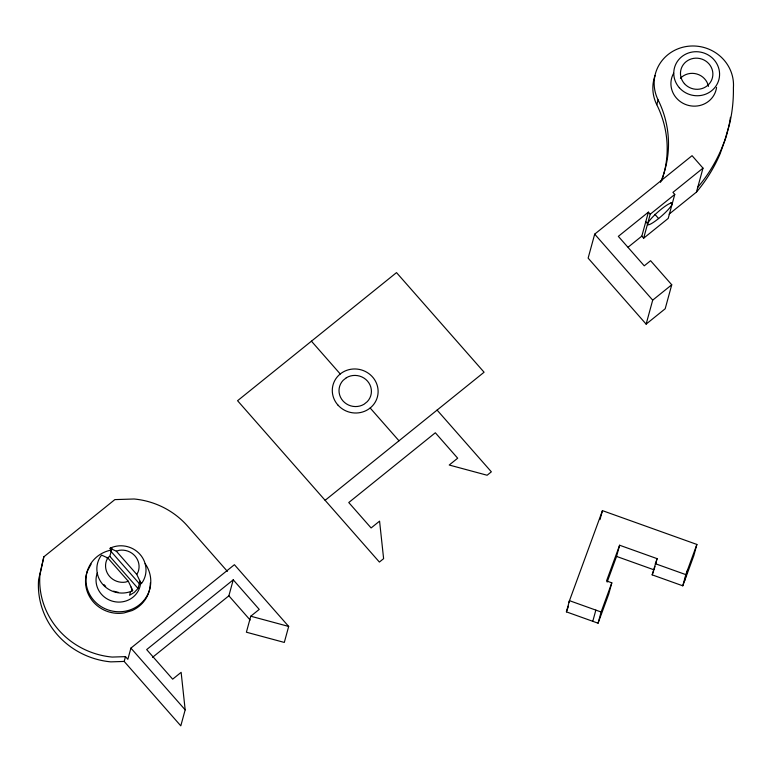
<?xml version="1.0" encoding="UTF-8"?>
<svg xmlns="http://www.w3.org/2000/svg" width="772" height="772" viewBox="0 0 772 772"><rect width="100%" height="100%" fill="white"/><g stroke="black" fill="none" stroke-linecap="round" stroke-linejoin="round"><path stroke-width="1.16" d="M43.84 556.834L39.912 574.899A78.474 74.971 15.3 0 0 112.143 657.068L125.498 656.634L127.843 659.307L130.912 648.113L234.408 564.699L288.68 626.439L284.308 642.429L246.393 632.21L250.765 616.22L259.238 609.398L233.24 579.83L146.67 649.59L172.667 679.167L181.13 672.344L185.174 709.854L180.802 725.844L124.186 661.44L110.83 661.865A78.474 74.971 15.3 0 1 38.6 579.695L43.84 556.834L114.845 499.609L134.096 498.992A78.474 74.971 15.3 0 1 187.577 526.089L227.373 571.367M106.98 558.069L109.807 556.351L111.805 549.037M130.613 591.448L129.561 595.28L134.28 592.413L138.034 588.457L140.031 581.152M124.186 661.44L125.498 656.634M152.538 657.329L228.869 595.81L233.24 579.83M669.121 214.133L696.441 192.112L703.002 168.132L692.059 155.683L594.691 234.148L588.129 258.128L646.135 324.124L665.184 308.771L671.746 284.791L650.593 260.714L644.244 265.829L618.333 236.367L648.393 212.146L650.217 214.22L643.655 238.201L641.831 236.126L648.393 212.146M663.746 174.192A105.088 100.389 15.3 0 0 656.779 104.693L658.091 99.897A39.797 38.021 15.3 0 1 686.424 46.494A39.797 38.021 15.3 0 1 733.4 87.834A163.722 156.398 15.3 0 1 729.685 123.53L724.657 140.755L721.376 149.121A163.722 156.398 15.3 0 1 697.753 187.316M703.002 168.132L672.943 192.353L674.767 194.428L668.214 218.408L643.655 238.201M566.407 611.868L569.475 600.674L601.127 612.003L598.068 623.197L566.407 611.868L568.472 606.232M646.135 324.124L652.697 300.144L671.746 284.791M599.998 519.595L602.449 510.639L696.884 544.443L693.825 555.637L682.776 585.813L652.176 574.86L657.078 558.638L619.617 545.235L606.531 580.94L611.81 582.831L608.751 594.025L598.068 623.197M592.79 621.306L595.849 610.112M607.149 582.088L616.558 556.419L619.617 545.235M654.936 566.474L654.009 569.832L616.558 556.419M655.544 564.236L657.078 558.638M682.776 585.813L685.835 574.629L696.884 544.443M684.61 580.785L687.678 569.591M568.79 602.536L602.449 510.639M601.127 612.003L611.81 582.831M652.176 574.86L653.643 570.836M88.423 569.205L87.332 571.251A32.511 31.054 15.3 0 0 123.983 612.949L132.022 610.584A32.511 31.054 15.3 0 0 150.347 582.918M88.674 568.732L91.144 564.081M107.839 557.992L106.478 560.559A16.82 16.067 15.3 0 0 125.44 582.117L128.306 581.277L132.774 590.541L132.118 590.947A24.665 23.565 15.3 0 1 102.811 584.433A24.665 23.565 15.3 0 1 101.113 555.666L101.634 555.116L107.839 557.992L128.306 581.277M141.237 583.719L136.779 574.455L138.14 571.888A16.82 16.067 15.3 0 0 119.177 550.32L116.311 551.169L110.097 548.294L110.753 547.898A24.665 23.565 15.3 0 1 140.06 554.412A24.665 23.565 15.3 0 1 141.758 583.169L139.346 583.661L111.12 551.546L110.097 548.294M650.217 214.22L674.767 194.428M628.167 247.137L641.831 236.126M325.118 500.324L484.083 372.22L396.518 272.613L237.564 400.716L379.39 562.064L383.616 558.658L379.573 521.139L371.11 527.961L348.761 502.543L435.331 432.774L457.68 458.201L449.217 465.024L487.122 475.243L491.359 471.827L437.087 410.086M111.12 551.546L110.753 547.898L112.384 549.288M250.765 616.22L288.68 626.439M655.235 563.666L685.835 574.629M670.926 202.64L672.142 204.02A16.26 2.731 -41.3 0 1 652.629 222.876A16.26 2.731 -41.3 0 1 654.83 214.848A16.26 2.731 -41.3 0 1 672.142 204.02M654.849 214.278L658.603 218.553M645.768 221.738L647.592 223.812M594.691 234.148L652.697 300.144M311.434 341.185L340.249 373.976M370.164 408.002L398.989 440.793M228.869 595.81L250.138 620.012M116.311 551.169L136.779 574.455M109.807 556.351L138.034 588.457M130.912 648.113L185.174 709.854M131.153 587.096L132.118 590.947M696.441 192.112A163.722 156.398 15.3 0 0 720.064 153.917L726.114 137.011L728.372 128.326A163.722 156.398 15.3 0 0 730.447 117.286M680.431 78.281A16.26 15.527 15.3 0 1 696.846 74.006A16.26 15.527 15.3 0 1 708.445 86.367M716.561 87.4A22.986 21.954 15.3 0 1 686.848 104.944A22.986 21.954 15.3 0 1 673.647 73.243M663.438 175.292A105.088 100.389 15.3 0 1 661.691 180.745M658.091 99.897A105.088 100.389 15.3 0 1 660.485 182.327M656.779 104.693A39.797 38.021 15.3 0 1 655.061 75.511M118.184 592.269A22.427 21.423 15.3 0 1 113.629 591.14M105.677 586.324A22.427 21.423 15.3 0 1 104.066 584.665M145.136 563.637A32.511 31.054 15.3 0 1 133.18 608.654A32.511 31.054 15.3 0 1 87.921 590.599A32.511 31.054 15.3 0 1 111.149 550.079M140.668 582.696A22.427 21.423 15.3 0 1 113.822 601.542A22.427 21.423 15.3 0 1 97.272 573.056M346.319 377.769L343.115 380.355A16.26 15.527 15.3 0 0 342.942 400.89A16.26 15.527 15.3 0 0 364.104 404.21L367.308 401.623A16.26 15.527 15.3 0 0 367.482 381.088A16.26 15.527 15.3 0 0 346.319 377.769M337.856 404.982A22.986 21.954 15.3 0 0 376.842 398.728A22.986 21.954 15.3 0 0 350.932 369.257A22.986 21.954 15.3 0 0 337.856 404.982M679.321 87.719A22.986 21.954 15.3 0 0 718.307 81.475A22.986 21.954 15.3 0 0 692.397 52.004A22.986 21.954 15.3 0 0 679.321 87.719M684.397 83.627A16.26 15.527 15.3 0 0 711.977 79.207A16.26 15.527 15.3 0 0 693.652 58.363A16.26 15.527 15.3 0 0 684.397 83.627"/></g></svg>
